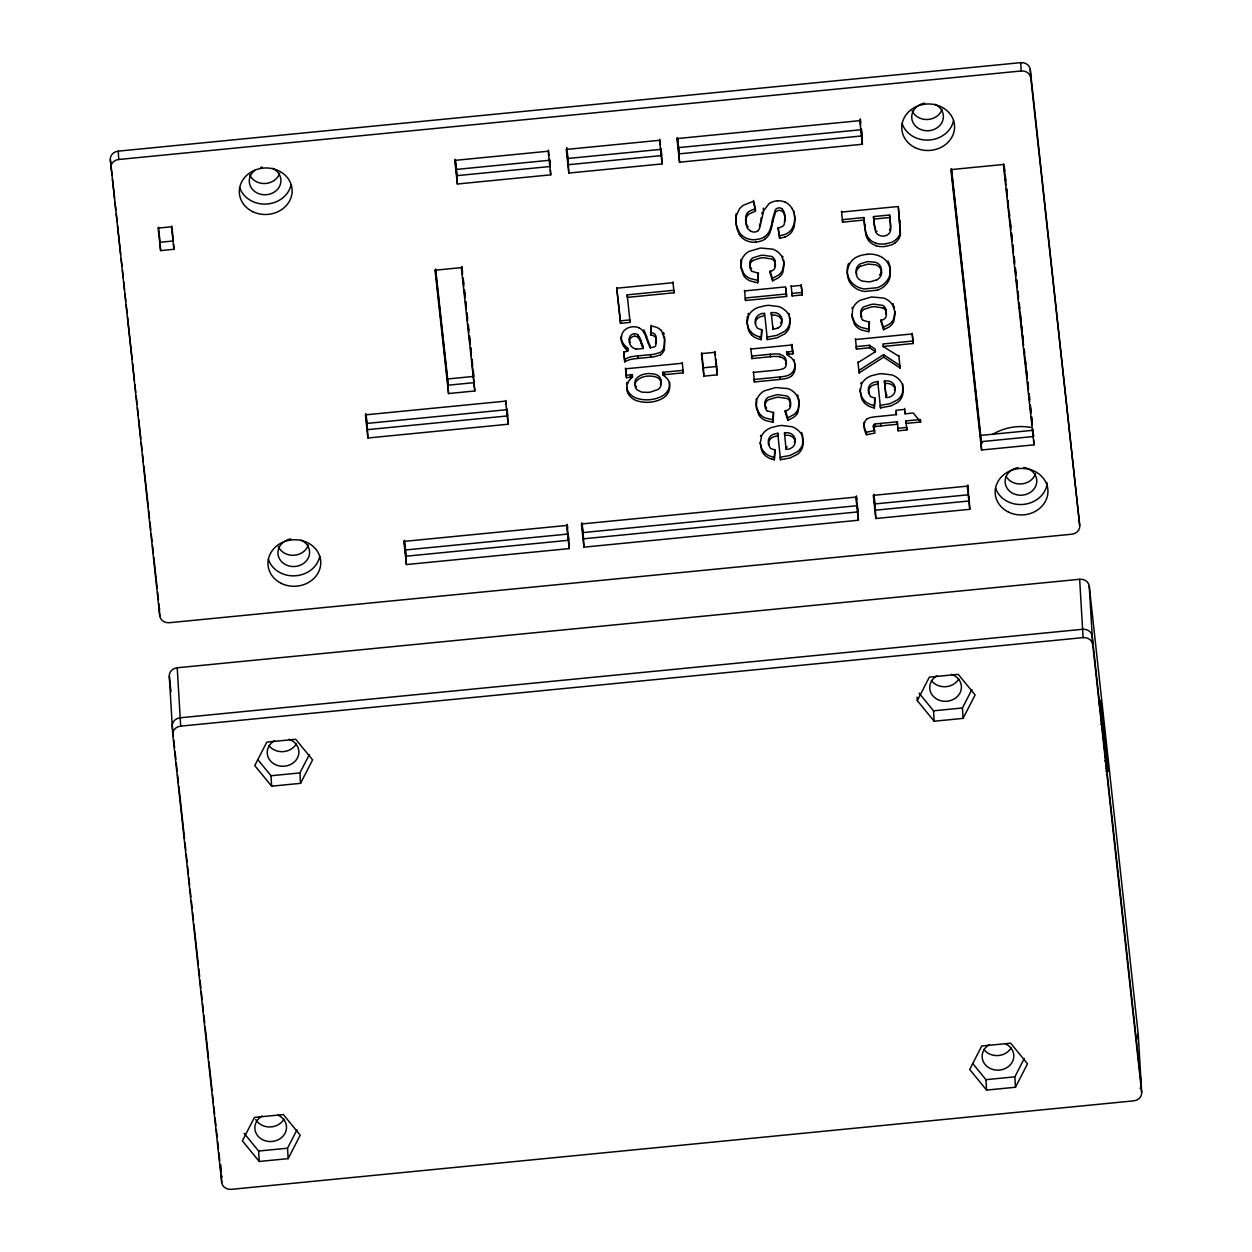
<?xml version="1.0" encoding="UTF-8"?>
<svg xmlns="http://www.w3.org/2000/svg" width="1252" height="1252" viewBox="0 0 1252 1252"><rect width="100%" height="100%" fill="white"/><g stroke="black" fill="none" stroke-linecap="round" stroke-linejoin="round"><path stroke-width="1.5" d="M749.823 266.175L749.823 265.753A8.091 7.121 -3.4 0 1 751.904 261.261M749.666 263.671L749.713 262.826M764.925 403.175L764.972 402.33A8.013 7.058 -3.4 0 1 767.006 398.261A7.121 6.26 -3.4 0 1 768.118 397.369L775.692 395.006A39 34.336 -3.4 0 1 778.259 394.724L787.038 395.992A8.122 7.152 -3.4 0 1 790.262 400.155M860.828 315.113L860.844 314.675A8.091 7.121 -3.4 0 1 862.91 310.183A7.121 6.26 -3.4 0 1 864.021 309.307L871.595 306.928A39 34.336 -3.4 0 1 874.162 306.646L882.942 307.914M655.532 343.377L656.314 338.103M751.857 335.207A17.403 15.321 -3.4 0 0 758.962 339.073L761.169 339.668L761.639 329.401M761.169 339.668L761.936 329.949L757.397 328.243L755.394 324.44A8.686 7.637 -3.4 0 1 757.397 318.618A9.218 8.107 -3.4 0 1 760.527 316.662C765.708 316.584 765.395 311.341 760.371 314.158A9.218 8.107 -3.4 0 0 757.303 316.146A8.686 7.637 -3.4 0 0 755.269 322.218L755.707 323.736M772.077 459.234L774.299 459.797L774.769 449.531M774.299 459.797L775.082 450.078L770.528 448.388L768.525 444.57M869.483 393.159L868.418 390.546A8.686 7.637 -3.4 0 1 870.39 384.442A9.218 8.107 -3.4 0 1 873.505 382.502L877.73 381.437L880.5 407.902L891.267 405.82L897.825 402.268A18.013 15.853 -3.4 0 0 899.844 400.264A16.871 14.867 -3.4 0 0 902.504 395.663L903.349 390.264L902.191 384.098A17.105 15.055 -3.4 0 0 898.31 378.636L896.135 376.993A18.123 15.947 -3.4 0 0 891.815 374.911L882.128 373.691A36.558 32.176 -3.4 0 0 878.575 373.972L871.063 375.835A20.142 17.731 -3.4 0 0 865.868 378.808L864.365 380.185A15.963 14.054 -3.4 0 0 861.611 384.192L860.249 391.172L861.517 398.23A16.839 14.836 -3.4 0 0 865.007 403.535A17.403 15.321 -3.4 0 0 872.096 407.401L874.303 407.995L874.772 397.729M874.303 407.995L875.07 398.277L870.531 396.587L868.528 392.768A8.686 7.637 -3.4 0 1 870.531 386.946A9.218 8.107 -3.4 0 1 873.646 384.99L877.887 383.941L877.73 381.437M783.642 259.962L783.893 262.576A31.629 27.857 -3.4 0 1 784.049 265.064L782.75 272.607A14.085 12.41 -3.4 0 1 781.811 274.266A15.227 13.412 -3.4 0 1 778.118 278.007L772.609 280.839L772.453 278.335L778.541 275.096A14.993 13.193 -3.4 0 0 781.671 271.762A14.335 12.63 -3.4 0 0 782.86 269.509L783.893 262.576L781.702 256.363A17.45 15.368 -3.4 0 0 776.835 251.214A17.606 15.509 -3.4 0 0 772.594 249.117L760.496 248.037L748.978 251.402A17.888 15.76 -3.4 0 0 745.253 254.281L744.643 254.954A17.418 15.337 -3.4 0 0 741.591 260.228L741.074 268.351L743.641 275.581A15.775 13.897 -3.4 0 0 750.245 280.98L757.648 282.795L758.133 272.623M757.648 282.795L758.43 273.218L752.092 271.355M797.086 413.77A15.227 13.412 -3.4 0 1 793.361 417.511L787.852 420.343L787.711 417.839L793.784 414.6A14.993 13.193 -3.4 0 0 796.929 411.266A14.335 12.63 -3.4 0 0 798.103 409.013L799.152 402.064L796.961 395.867A17.45 15.368 -3.4 0 0 792.093 390.718A17.606 15.509 -3.4 0 0 787.837 388.605L775.739 387.541L764.221 390.906A17.888 15.76 -3.4 0 0 760.512 393.77L759.886 394.443A17.418 15.337 -3.4 0 0 756.85 399.732L756.318 407.855L758.884 415.085A15.775 13.897 -3.4 0 0 765.488 420.484L772.891 422.284L773.376 412.127M772.891 422.284L773.689 412.722L767.351 410.859M886.119 312.53A8.075 7.121 -3.4 0 1 885.383 317.945A8.138 7.168 -3.4 0 1 880.625 320.434L883.615 329.761L889.139 326.944A15.227 13.412 -3.4 0 0 892.848 323.188A14.085 12.41 -3.4 0 0 893.756 321.529L895.055 314.002A31.629 27.857 -3.4 0 0 894.804 311.388L892.723 305.285A17.45 15.368 -3.4 0 0 887.84 300.136A17.606 15.509 -3.4 0 0 883.599 298.039L871.502 296.959L859.983 300.339A17.888 15.76 -3.4 0 0 856.274 303.203L855.648 303.876A17.418 15.337 -3.4 0 0 852.612 309.15L852.08 317.288L854.647 324.518A15.775 13.897 -3.4 0 0 861.251 329.918L868.653 331.717L869.138 321.561M868.653 331.717L869.451 322.14L863.097 320.293M656.361 340.607A8.216 7.23 -3.4 0 0 654.984 336.663A8.467 7.449 -3.4 0 0 650.617 334.926L651.15 325.223M650.633 334.816L651.463 325.958L656.267 327.195A13.506 11.894 -3.4 0 1 660.853 330.121M736.098 213.826L735.847 220.195A43.977 38.718 -3.4 0 0 736.912 226.612L739.196 232.027A16.745 14.742 -3.4 0 0 745.691 237.927A17.121 15.071 -3.4 0 0 755.676 239.664M764.487 236.769A15.9 14.007 -3.4 0 0 769.62 230.65L771.404 225.266A92.304 81.27 -3.4 0 0 772.531 219.397L775.317 209.757A4.492 3.944 -3.4 0 1 782.422 209.084M764.643 239.257A15.9 14.007 -3.4 0 0 769.761 233.154L771.561 227.77A92.304 81.27 -3.4 0 0 772.672 221.886L775.473 212.261A4.492 3.944 -3.4 0 1 782.563 211.588A9.265 8.154 -3.4 0 1 783.721 213.31L785.098 217.285A22.755 20.032 -3.4 0 1 785.333 219.397L784.002 224.906A6.839 6.025 -3.4 0 1 782.703 226.236L778.04 228.318L779.652 238.35L784.988 237.004M900.298 232.246L898.466 207.597M741.012 259.414L740.73 264.015A30.658 26.996 -3.4 0 0 741.059 266.692L743.485 273.077M756.255 398.918L755.973 403.52A30.658 26.996 -3.4 0 0 756.302 406.196L758.743 412.581M761.232 217.551L760.559 221.322M747.397 316.146L746.975 320.34A30.361 26.73 -3.4 0 0 747.209 323.36L748.226 327.398A16.839 14.836 -3.4 0 0 751.278 332.25M761.873 213.998L762.296 212.136M852.017 308.352L852.221 307.491M760.105 223.466L759.901 224.311A12.364 10.892 -3.4 0 1 759.369 225.845M760.527 436.275L760.778 435.32M664.186 347.242L664.609 337.101M664.327 349.746L664.749 339.605L661.619 331.013A11.612 10.235 -3.4 0 0 660.837 330.137M860.781 383.519L861.094 382.58M763.016 209.632L763.563 208.129M747.96 314.252L748.336 313.36M784.425 221.479L785.176 216.893A22.755 20.032 -3.4 0 0 784.957 214.796L783.564 210.821A9.265 8.154 -3.4 0 0 782.297 209.178M300.543 783.345L312.593 759.886L295.722 739.275L266.817 742.107L254.766 765.567L271.621 786.178L300.543 783.345L299.917 772.922L309.385 754.502M288.163 1158.632L300.214 1135.173L283.343 1114.562L254.438 1117.394L242.387 1140.854L259.242 1161.465L288.163 1158.632L287.537 1148.209L297.006 1129.789M917.293 700.604L929.328 677.16L958.249 674.327L975.105 694.938L963.07 718.382L934.148 721.23L917.293 700.604L917.074 697.129M963.07 718.382L962.444 707.975L971.912 689.539M1015.466 1087.237L1027.516 1063.793L1010.661 1043.182L981.74 1046.015L969.69 1069.458L986.56 1090.085L1015.466 1087.237L1014.856 1076.83L1024.324 1058.394M874.616 430.234A17.778 15.65 -3.4 0 1 873.27 427.167A3.443 3.02 -3.4 0 1 873.599 425.101A2.582 2.285 -3.4 0 1 874.882 424.131L875.351 424.037A31.269 27.544 -3.4 0 1 877.167 423.786L897.308 421.767L897.465 424.272L877.308 426.275A40.487 35.651 -3.4 0 0 875.977 426.447L875.038 426.635A2.582 2.285 -3.4 0 0 873.786 427.621L874.882 433.051L866.541 434.694L866.384 432.19A22.035 19.406 -3.4 0 1 864.005 424.788M858.856 267.552L858.168 268.272A9.312 8.201 -3.4 0 0 856.243 273.703A10.72 9.437 -3.4 0 0 856.446 275.08A9.202 8.107 -3.4 0 0 859.388 279.556L860.234 280.104A9.703 8.545 -3.4 0 0 862.174 281.043L868.45 281.841A24.711 21.753 -3.4 0 0 870.703 281.653L876.807 279.838M757.976 230.665L758.743 229.789A12.364 10.892 -3.4 0 0 760.011 226.8L763.72 210.633L768.869 203.857A14.335 12.63 -3.4 0 1 774.487 201.275L775.285 201.102A16.464 14.492 -3.4 0 1 777.461 200.821M883.568 354.645L858.935 370.451L859.091 372.94L883.709 357.149L883.568 354.645L899.922 365.537L900.078 368.025L883.709 357.149M857.964 362.626L875.414 351.734L875.273 349.23L869.483 345.286L856.321 346.585L856.478 349.089L869.624 347.79L875.414 351.734M660.117 352.501L653.81 354.332L636.548 356.022A47.826 42.114 -3.4 0 0 630.21 356.976L629.897 357.102A24.664 21.707 -3.4 0 0 624.607 359.418L624.732 361.891A24.664 21.707 -3.4 0 1 630.022 359.574L630.366 359.527A47.826 42.114 -3.4 0 1 636.689 358.573L653.951 356.836L660.273 354.989M860.547 266.253L867.949 264.078L875.664 264.767A9.766 8.607 -3.4 0 1 877.589 265.706L878.419 266.285A9.312 8.201 -3.4 0 1 881.392 270.776M777.899 328.04L772.985 329.417L771.279 312.624L774.378 312.593A8.858 7.794 -3.4 0 1 778.556 313.923A7.762 6.839 -3.4 0 1 780.544 323.204M627.596 348.353L626.157 348.87M627.737 350.842L624.451 352.094A20.173 17.763 -3.4 0 0 623.699 352.422L624.732 361.891M883.615 329.761L883.458 327.273L889.546 324.033A14.993 13.193 -3.4 0 0 892.692 320.684A14.335 12.63 -3.4 0 0 893.865 318.431L894.914 311.498M877.48 290.198L864.443 291.466A20.533 18.076 -3.4 0 1 856.728 288.868A22.207 19.562 -3.4 0 1 854.208 287.178L853.426 286.551A19.656 17.309 -3.4 0 1 848.919 280.62L847.761 277.021M753.532 200.476L755.332 208.552L748.837 211.557A9.64 8.482 -3.4 0 0 747.475 212.934M755.332 208.552L755.472 211.056L748.993 214.061A9.64 8.482 -3.4 0 0 747.616 215.438A10.673 9.406 -3.4 0 0 745.91 219.303L745.738 222.449A23.444 20.642 -3.4 0 0 745.957 224.186L747.491 228.459L750.605 231.26M866.384 432.19L874.741 430.547M887.105 395.084C883.364 397.62 888.873 398.261 891.033 396.368A7.872 6.933 -3.4 0 0 895.055 389.685M787.117 446.886C783.376 449.421 788.87 450.063 791.029 448.169A7.872 6.933 -3.4 0 0 795.051 441.487M779.652 238.35L779.495 235.845L784.832 234.5A15.791 13.913 -3.4 0 0 790.356 230.853A17.168 15.118 -3.4 0 0 791.953 228.944L794.316 223.372L794.77 217.316A45.072 39.688 -3.4 0 0 794.582 215.031M885.633 243.843L891.518 242.356A14.758 13.005 -3.4 0 0 895.008 240.368A15.447 13.6 -3.4 0 0 900.407 232.262M772.093 459.202A17.403 15.321 -3.4 0 1 764.988 455.337A16.839 14.836 -3.4 0 1 761.529 450.031L760.246 442.973L761.623 435.993A15.963 14.054 -3.4 0 1 764.362 431.987L765.864 430.625A20.142 17.731 -3.4 0 1 771.075 427.652L778.587 425.774A36.558 32.176 -3.4 0 1 782.124 425.492L791.827 426.697A18.123 15.947 -3.4 0 1 796.131 428.779L798.307 430.438A17.105 15.055 -3.4 0 1 802.203 435.899L803.346 442.066L802.501 447.465A16.871 14.867 -3.4 0 1 799.84 452.066A18.013 15.853 -3.4 0 1 797.837 454.069L790.122 457.997L780.512 459.703L777.742 433.239L773.501 434.287A9.218 8.107 -3.4 0 0 770.434 436.275A8.686 7.637 -3.4 0 0 768.399 442.347L769.338 444.757M118.251 151.148L1020.677 62.647A8.811 7.747 -3.4 0 1 1030.271 69.486L1079.725 525.637A8.811 7.747 -3.4 0 1 1071.806 534.213L169.38 622.713A8.811 7.747 -3.4 0 1 159.771 615.859L110.332 159.724A8.811 7.747 -3.4 0 1 118.251 151.148L118.737 159.489A8.811 7.747 -3.4 0 0 110.818 168.05M118.737 159.489L1021.162 70.973A8.811 7.747 -3.4 0 1 1030.772 77.827L1079.725 525.637M550.442 169.834L550.739 174.826L457.356 183.997L456.479 169.411L549.878 160.24L550.254 166.5L456.855 175.656L455.071 159.317M568.831 173.058L567.954 158.472L661.228 149.332L662.089 163.918L568.831 173.058L566.248 149.442L659.507 140.302L662.089 163.918M679.523 162.197L678.662 147.611L861.533 129.676L862.393 144.262L679.523 162.197L676.941 138.596L859.811 120.646L862.393 144.262M173.621 244.296L173.918 249.289L160.6 250.603L160.099 242.262L173.418 240.963L171.774 225.955M841.5 212.073L898.216 206.502L900.438 234.734A15.447 13.6 -3.4 0 1 895.117 242.841M863.849 217.551L842.455 219.648L842.596 222.136L863.99 220.039L863.849 217.551L864.663 224.953A85.762 75.511 -3.4 0 0 865.774 231.964L866.525 234.484A16.886 14.867 -3.4 0 0 869.498 239.116M889.577 215.015L890.595 225.97A49.814 43.851 -3.4 0 1 890.72 228.537L890.688 229.163A11.237 9.891 -3.4 0 1 890.626 229.992A8.107 7.136 -3.4 0 1 888.372 234.218A7.747 6.823 -3.4 0 1 879.186 235.251A7.59 6.683 -3.4 0 1 876.009 232.481A6.636 5.837 -3.4 0 1 875.727 231.949L874.491 226.706A85.527 75.308 -3.4 0 1 874.225 224.609L873.473 216.596L889.577 215.015L890.438 223.466A49.814 43.851 -3.4 0 1 890.563 226.033L890.548 226.659A11.237 9.891 -3.4 0 1 890.469 227.488A8.107 7.136 -3.4 0 1 889.593 230.024M873.63 219.1L889.718 217.519M672.934 282.702L616.688 288.226L620.522 323.345L630.085 322.406L629.928 319.917L620.382 320.856L620.522 323.345M627.189 294.862L673.889 290.276L674.045 292.78L627.346 297.366L627.189 294.862L630.085 322.406M744.455 290.933L785.552 286.896L786.585 296.458L745.503 300.496L744.517 290.339M791.123 286.348L801.17 285.362L802.219 294.94L792.156 295.926L791.17 285.769M785.818 288.226L786.444 293.97L745.363 297.992L745.503 300.496M801.233 284.783L802.078 292.436L792.015 293.422L792.156 295.926M637.644 334.722L639.6 337.445A44.556 39.235 -3.4 0 1 640.758 340.325L642.182 344.018A37.059 32.63 -3.4 0 0 643.058 345.975L643.215 348.479L641.055 348.698A32.286 28.42 -3.4 0 1 636.329 348.948L635.891 348.87M644.138 332.766A46.199 40.674 -3.4 0 1 646.564 338.76L647.394 341.076A79.705 70.175 -3.4 0 0 649.052 345.364L650.289 347.79L654.53 346.835A3.787 3.333 -3.4 0 0 655.688 345.881L656.471 340.607M750.809 349.011L791.89 344.973L792.86 353.862L786.835 354.457L786.679 351.953L792.719 351.358L791.937 344.253M471.785 359.512L474.805 390.968L448.529 393.551L447.668 378.965L473.945 376.382L473.319 370.608M855.429 339.511L912.145 333.955L913.193 343.517L883.098 346.475L882.942 343.971L913.052 341.014L912.207 333.361M474.32 382.627L448.028 385.209L435.383 269.571M779.824 354.034L774.205 353.94A86.654 76.294 -3.4 0 0 770.309 354.253L751.701 356.069L751.857 358.573L770.465 356.742A86.654 76.294 -3.4 0 1 774.346 356.429L779.98 356.538M682.215 363.268L625.499 368.824L626.47 377.713L632.51 377.118L632.354 374.614L626.313 375.209L626.47 377.713M716.692 366.492L717.193 374.833L703.874 376.132L703.374 367.791L716.692 366.492L715.878 358.995M662.684 372.329L683.107 370.326L683.263 372.83L662.824 374.833L662.684 372.329L664.812 373.863M753.36 372.392L774.331 370.342A78.97 69.533 -3.4 0 0 779.245 369.747L782.86 368.886A6.166 5.431 -3.4 0 0 785.724 366.586A7.935 6.996 -3.4 0 0 779.886 356.961M779.793 376.946L754.267 379.45L754.408 381.954L779.949 379.45L779.793 376.946A37.983 33.444 -3.4 0 0 786.741 375.85L787.054 375.694A11.784 10.376 -3.4 0 0 791.42 373.378A11.143 9.813 -3.4 0 0 794.191 369.09A16.542 14.57 -3.4 0 0 794.973 363.581M367.931 437.997L367.071 423.411L507.248 409.654L508.109 424.24L367.931 437.997L365.396 414.866L505.589 401.125L508.109 424.24M904.601 409.42L895.931 410.28L896.416 414.662L874.725 416.838A52.052 45.839 -3.4 0 0 872.425 417.166L870.876 417.479A10.939 9.625 -3.4 0 0 866.713 419.17M904.617 408.387L905.086 413.817L913.24 413.019L920.643 421.987L906.135 423.411L905.978 420.922L920.486 419.498L920.643 421.987M898.185 430.798L906.839 429.952L906.698 427.448L898.028 428.309L898.185 430.798L897.308 421.767M1033.714 439.859L1034.011 444.851L981.568 450L980.692 435.414L1033.15 430.281L1033.51 436.525L981.067 441.674L951.254 169.02M568.408 535.574L569.19 548.595L406.399 564.558L405.523 549.972L568.314 534.009M857.62 507.216L858.402 520.237L583.964 547.155L583.103 532.569L857.526 505.651M969.001 496.293L969.784 509.314L875.837 518.516L874.976 503.93L968.907 494.728M177.221 667.785L1079.647 579.269A8.811 7.747 -3.4 0 1 1089.256 586.124L1138.209 1033.949L1141.668 1092.276A8.811 7.747 -3.4 0 1 1133.749 1100.852L231.323 1189.353A8.811 7.747 -3.4 0 1 221.729 1182.514L172.776 734.689L169.302 676.346A8.811 7.747 -3.4 0 1 177.221 667.785L180.695 726.129A8.811 7.747 -3.4 0 0 172.776 734.689M180.695 726.129L1083.105 637.612A8.811 7.747 -3.4 0 1 1092.714 644.467L1141.668 1092.276M257.755 759.557L271.011 775.755L299.917 772.922M919.078 693.138L933.538 710.807L962.444 707.975M1098.833 703.546L1101.024 703.327L1100.884 700.197L1101.416 704.109M1099.303 705.001L1101.494 704.782L1108.396 771.357L1101.024 703.327M1100.743 724.407L1102.934 724.188M1104.953 756.646L1107.144 756.443M1104.687 760.95L1106.878 760.746M1106.048 768.525L1108.223 768.305M1106.032 770.856L1108.208 770.637M244.171 1133.373L258.632 1151.042L287.537 1148.209M972.694 1063.464L985.934 1079.662L1014.856 1076.83M764.596 313.11L767.366 339.574L776.991 337.868L784.691 333.94A18.013 15.853 -3.4 0 0 786.71 331.936A16.871 14.867 -3.4 0 0 789.37 327.335L790.215 321.936L789.073 315.77A17.105 15.055 -3.4 0 0 785.176 310.308L783.001 308.649A18.123 15.947 -3.4 0 0 778.681 306.568L768.994 305.347A36.558 32.176 -3.4 0 0 765.442 305.644L757.945 307.507A20.142 17.731 -3.4 0 0 752.734 310.48L751.231 311.858A15.963 14.054 -3.4 0 0 748.493 315.848L747.115 322.844L748.383 329.902A16.839 14.836 -3.4 0 0 751.873 335.207M886.119 397.745L884.413 380.952L887.511 380.921A8.858 7.794 -3.4 0 1 891.69 382.251A7.762 6.839 -3.4 0 1 894.523 389.967M884.554 383.456L888.137 383.472A8.216 7.23 -3.4 0 1 895.133 389.669M795.13 441.471A8.216 7.23 -3.4 0 0 788.15 435.242C784.143 436.541 783.063 431.549 787.508 432.722A8.858 7.794 -3.4 0 1 791.687 434.053A7.762 6.839 -3.4 0 1 794.394 442.081M757.491 280.291L750.089 278.492A15.775 13.897 -3.4 0 1 743.453 273.092M868.512 329.213L861.11 327.414A15.775 13.897 -3.4 0 1 854.474 322.03L852.064 315.614A30.658 26.996 -3.4 0 1 851.923 314.784M772.75 419.796L765.348 417.996A15.775 13.897 -3.4 0 1 758.712 412.597M761.013 337.164L759.51 336.804M874.146 405.492L872.644 405.147A17.7 15.587 -3.4 0 1 864.349 400.609M774.143 457.293L772.656 456.949A17.7 15.587 -3.4 0 1 764.362 452.41M786.679 351.953L789.245 353.58M786.835 354.457L791.499 357.931A15.666 13.803 -3.4 0 1 794.566 363.096L794.973 364.801A16.542 14.57 -3.4 0 1 794.457 371.609M883.098 346.475L898.795 356.257M662.824 374.833L666.706 378.041A14.633 12.88 -3.4 0 1 669.46 383.284L669.71 387.948A15.681 13.803 -3.4 0 1 667.113 394.349L666.596 394.975A18.42 16.229 -3.4 0 1 665.438 396.227A16.073 14.148 -3.4 0 1 663.403 397.901C655.391 402.768 644.89 403.613 636.094 400.515A17.012 14.993 -3.4 0 1 634.42 399.701A20.016 17.622 -3.4 0 1 632.182 398.246L630.304 396.602A15.087 13.287 -3.4 0 1 627.221 391.391L627.033 390.64A16.808 14.805 -3.4 0 1 626.783 389.106A15.572 13.709 -3.4 0 1 627.878 382.815M642.339 346.522L640.914 342.813A44.556 39.235 -3.4 0 0 639.756 339.949L637.784 337.226A4.492 3.959 -3.4 0 0 634.701 336.256M748.148 227.019L747.35 225.955M649.96 344.957L650.289 347.79M739.353 234.515L737.084 229.1A43.977 38.718 -3.4 0 1 736.019 222.7L736.426 215.375L739.478 208.849A18.217 16.041 -3.4 0 1 743.5 205.187L753.313 201.353L755.472 211.056M643.731 329.902L643.951 330.278A46.199 40.674 -3.4 0 1 646.408 336.256M644.091 332.782L643.653 332.046A16.965 14.93 -3.4 0 0 643.215 331.373A10.971 9.656 -3.4 0 0 638.614 327.68M892.989 303.563L893.365 304.377M746.896 225.157L745.816 221.698A23.444 20.642 -3.4 0 1 745.597 219.945L745.848 216.33A10.47 9.218 -3.4 0 1 747.46 212.934M649.131 343.345L648.912 342.86A79.705 70.175 -3.4 0 1 647.268 338.572M875.571 229.445L874.35 224.202A85.527 75.308 -3.4 0 1 874.084 222.12L873.473 216.596M797.618 394.959L798.244 396.665M788.917 313.266L789.464 314.878M782.703 256.3L783.001 257.161M646.721 337.054L646.455 336.256L646.611 338.744M875.993 245.611A15.916 14.022 -3.4 0 1 869.577 241.667A16.886 14.867 -3.4 0 1 866.619 237.004L865.961 234.453M881.095 319.87L883.458 327.273M770.09 270.948L772.453 278.335M772.609 280.839L769.636 271.606A8.138 7.168 -3.4 0 0 774.346 269.024A8.075 7.121 -3.4 0 0 775.113 263.593M785.333 410.453L787.711 417.839M787.852 420.343L784.894 411.11A8.138 7.168 -3.4 0 0 789.589 408.528A8.075 7.121 -3.4 0 0 790.372 403.097M663.56 332.516L664.17 334.675M894.006 306.098L894.476 307.929M627.08 388.887L626.626 386.602M802.595 435.007L802.626 444.116A16.98 14.946 -3.4 0 1 799.699 449.562A18.013 15.853 -3.4 0 1 797.68 451.565L789.965 455.493L780.356 457.199L780.512 459.703M886.259 312.499L886.04 311.685A8.044 7.089 -3.4 0 0 882.957 307.914M775.098 261.058L775.004 260.651A8.122 7.152 -3.4 0 0 771.811 256.472L763 255.22A39 34.336 -3.4 0 0 760.433 255.502L752.859 257.865A7.121 6.26 -3.4 0 0 751.763 258.773A8.013 7.058 -3.4 0 0 749.698 262.826M775.254 263.562L775.019 262.748A8.044 7.089 -3.4 0 0 771.952 258.976L763.157 257.724A39 34.336 -3.4 0 0 760.59 258.006L753.015 260.369A7.121 6.26 -3.4 0 0 751.92 261.261M790.497 403.066L790.278 402.252A8.044 7.089 -3.4 0 0 787.195 398.48L778.4 397.228A39 34.336 -3.4 0 0 775.833 397.51L768.258 399.873A7.121 6.26 -3.4 0 0 767.163 400.765A8.091 7.121 -3.4 0 0 765.066 405.241L765.066 405.679A8.044 7.089 -3.4 0 0 767.241 410.953M902.802 384.051L902.614 392.314A16.98 14.946 -3.4 0 1 899.687 397.76A18.013 15.853 -3.4 0 1 897.684 399.764L889.969 403.692L880.359 405.398L880.5 407.902M798.713 398.496L799.152 402.064A31.629 27.857 -3.4 0 1 799.292 404.568L798.009 412.096A14.085 12.41 -3.4 0 1 797.07 413.755M778.165 227.488L779.495 235.845M863.99 220.039L864.803 227.457A85.762 75.511 -3.4 0 0 865.93 234.468M1004.182 165.358L1004.824 171.164M1005.246 175.03L1005.872 180.836M1006.718 188.567L1007.14 192.432M1007.985 200.163L1008.408 204.029M1009.253 211.776L1009.675 215.641M1010.317 221.432L1010.943 227.238M1011.585 233.044L1012.211 238.835M1012.852 244.641L1013.494 250.447M1014.12 256.237L1014.762 262.044M1015.388 267.85L1016.029 273.64M1016.655 279.446L1017.297 285.253M1017.923 291.043L1018.565 296.849M1019.191 302.655L1019.832 308.446M1020.458 314.252L1021.1 320.058M1021.726 325.849L1022.148 329.73M1022.79 335.52L1023.416 341.326M1024.261 349.058L1024.684 352.923M1025.529 360.654L1025.951 364.535M1026.593 370.326L1027.235 376.132M1027.861 381.938L1028.502 387.729M1029.128 393.535L1029.77 399.341M1030.396 405.132L1031.038 410.938M1031.664 416.744L1032.305 422.534M1003.713 163.871L1006.029 185.139M1006.452 189.021L1007.312 196.752M1007.735 200.617L1010.896 229.617M1011.319 233.482L1012.164 241.229M1012.586 245.095L1013.431 252.826M1013.854 256.691L1014.699 264.422M1015.122 268.288L1015.967 276.035M1016.389 279.9L1017.234 287.631M1017.657 291.497L1018.502 299.228M1018.925 303.094L1023.588 345.646M1024.011 349.511L1027.172 378.511M1027.595 382.376L1028.44 390.123M1028.862 393.989L1029.707 401.72M1030.13 405.585L1030.975 413.317M1031.398 417.182L1032.243 424.929M1032.665 428.794L1033.51 436.525M1034.011 444.851L1003.368 164.481L950.91 169.615L981.568 450M951.52 168.566L980.692 435.414M967.859 485.072L968.485 490.862M967.593 485.541L968.438 493.257M968.86 497.122L969.283 500.972L875.336 510.19L873.661 494.759M969.784 509.314L967.248 486.152L873.301 495.369L875.837 518.516M898.826 355.427L900.078 368.025M905.978 420.922L906.839 429.952M860.343 118.784L860.734 122.414M860.108 119.582L860.703 125.028M861.11 128.659L861.908 135.936L679.038 153.871L677.238 137.517M884.413 380.952L885.978 395.256M873.912 494.29L874.976 503.93M841.532 211.244L842.596 222.136M855.492 338.932L856.478 349.089M857.996 361.844L859.091 372.94M856.478 495.995L856.9 499.861M856.212 496.465L857.902 511.896L583.463 538.814L581.789 523.383M858.402 520.237L855.867 497.091L581.429 523.993L583.964 547.155M784.409 432.754L786.115 449.546M750.871 348.416L751.857 358.573M753.422 371.797L754.408 381.954M715.048 351.483L715.455 355.239M717.193 374.833L714.736 352.328L701.417 353.627L703.874 376.132M701.73 352.798L703.374 367.791M677.676 138.534L678.662 147.611M659.804 139.222L660.399 144.684M660.806 148.315L661.588 155.577L568.33 164.716L566.546 148.378M682.277 362.673L683.263 372.83M672.966 281.888L674.045 292.78M616.735 287.569L620.382 320.856M623.762 351.812L624.591 359.387M625.546 368.104L626.313 375.209M566.765 147.579L567.954 158.472M548.47 150.146L549.065 155.592M549.456 159.239L550.254 166.5M550.739 174.826L548.157 151.226L454.773 160.381L457.356 183.997M582.039 522.913L583.103 532.569M567.266 524.369L567.688 528.219M567 524.838L568.69 540.269L405.898 556.232L404.208 540.801M569.19 548.595L566.655 525.449L403.864 541.412L406.399 564.558M505.933 400.499L506.356 404.349M506.778 408.199L507.623 415.914L367.431 429.655L365.756 414.24M455.493 160.319L456.479 169.411M461.941 266.535L462.567 272.31M463.193 278.1L463.835 283.875M464.461 289.65L465.102 295.441M465.728 301.216L466.354 307.006M466.996 312.781L467.622 318.571M468.264 324.346L468.89 330.137M469.516 335.912L470.157 341.686M470.783 347.477L471.409 353.252M472.051 359.042L472.677 364.817M461.675 267.005L462.52 274.704M462.943 278.554L463.788 286.27M464.21 290.12L465.04 297.835M465.462 301.685L466.307 309.4M466.73 313.25L467.575 320.966M467.998 324.816L468.843 332.531M469.265 336.381L470.095 344.097M470.517 347.946L471.362 355.646M474.805 390.968L461.331 267.631L435.039 270.197L448.529 393.551M435.649 269.102L447.668 378.965M404.474 540.332L405.523 549.972M366.007 413.77L367.071 423.411M173.918 249.289L171.461 226.784L158.143 228.099L160.6 250.603M158.456 227.269L160.099 242.262M169.302 676.346L170.992 691.855M110.332 159.724L112.023 175.233M112.445 179.099L114.574 198.489M114.996 202.37L115.841 210.117M116.264 213.998L117.109 221.76M117.531 225.626L120.708 254.704M121.131 258.585L121.992 266.347M122.414 270.213L123.259 277.975M123.682 281.841L124.527 289.603M124.95 293.484L125.795 301.231M126.217 305.112L127.078 312.859M127.501 316.74L132.164 359.387M132.587 363.268L134.48 380.718M134.919 384.599L135.764 392.345M136.186 396.227L137.031 403.973M137.454 407.855L138.299 415.617M138.722 419.483L140.85 438.873M141.273 442.754L142.118 450.501M142.54 454.382L143.385 462.129M143.808 466.01L148.268 506.716M148.691 510.597L149.536 518.359M149.958 522.225L150.803 529.987M151.226 533.868L152.071 541.615M152.509 545.496L153.354 553.243M153.777 557.124L157.157 588.143M157.595 592.024L158.441 599.771M158.863 603.652L159.771 615.859M173.339 736.051L172.275 726.363A8.811 7.747 -3.4 0 1 180.194 717.787L1082.62 629.287A8.811 7.747 -3.4 0 1 1092.213 636.126L1141.182 1083.95A8.811 7.747 -3.4 0 1 1140.134 1088.442M173.762 739.932L174.607 747.679M175.03 751.56L175.875 759.307M176.297 763.188L177.142 770.95M177.565 774.816L178.426 782.578M178.848 786.459L184.56 838.793M184.983 842.674L185.844 850.421M186.266 854.302L187.111 862.065M187.534 865.93L188.379 873.693M188.802 877.574L189.647 885.321M190.069 889.202L190.93 896.948M191.353 900.83L192.198 908.592M192.62 912.458L193.465 920.22M193.888 924.101L198.348 964.807M198.771 968.688L199.616 976.435M200.038 980.316L200.883 988.063M201.306 991.944L202.151 999.706M202.574 1003.572L203.434 1011.334M203.857 1015.216L204.702 1022.962M205.125 1026.843L208.521 1057.862M208.943 1061.727L212.12 1090.821M212.543 1094.686L213.388 1102.449M213.81 1106.33L214.655 1114.077M215.078 1117.958L215.939 1125.704M216.361 1129.586L217.206 1137.332M217.629 1141.214L218.474 1148.976M218.897 1152.842L219.742 1160.604M220.164 1164.485L221.025 1172.232M789.949 317.46L789.496 323.986A16.98 14.946 -3.4 0 1 786.569 329.433A18.013 15.853 -3.4 0 1 784.55 331.436L776.835 335.364L767.226 337.07L767.366 339.574M669.554 382.251L669.554 385.444A15.681 13.803 -3.4 0 1 666.972 391.845L666.455 392.486A18.42 16.229 -3.4 0 1 664.655 394.317A16.073 14.148 -3.4 0 1 663.263 395.413C655.25 400.264 644.749 401.125 635.953 398.011A17.012 14.993 -3.4 0 1 633.481 396.743A20.016 17.622 -3.4 0 1 632.025 395.742L630.163 394.098A15.087 13.287 -3.4 0 1 627.064 388.887M1089.256 586.124L1092.714 644.467M1079.647 579.269L1083.105 637.612M1030.271 69.486L1030.772 77.827M1020.677 62.647L1021.162 70.973M985.934 1079.662L986.56 1090.085M913.052 341.014L913.193 343.517M933.538 710.807L934.148 721.23M899.828 220.18L899.985 222.668M904.93 411.313L905.086 413.817M890.109 219.882L890.25 222.386M896.26 412.174L896.416 414.662M874.084 222.12L874.225 224.609M880.751 423.395L880.907 425.883M866.525 234.484L866.666 236.988M864.569 224.108L864.709 226.612M874.898 424.131L875.038 426.635M869.483 345.286L869.624 347.79M873.63 425.117L873.786 427.621M802.078 292.436L802.219 294.94M792.719 351.358L792.86 353.862M786.444 293.97L786.585 296.458M772.547 219.397L772.687 221.886M772.844 326.913L772.985 329.417M771.279 312.624L771.42 315.128L775.004 315.144A8.216 7.23 -3.4 0 1 781.999 321.341A7.872 6.933 -3.4 0 1 777.93 328.024M777.742 433.239L777.883 435.743L773.658 436.792A9.218 8.107 -3.4 0 0 770.59 438.779A8.686 7.637 -3.4 0 0 768.509 444.57M770.309 354.238L770.465 356.742M650.555 354.739L650.696 357.243M640.774 340.325L640.914 342.813M638.301 335.301L638.442 337.79M637.847 355.881L638.004 358.385M628.05 350.716L627.909 348.228A18.545 16.339 -3.4 0 1 621.055 337.586M626.657 348.682L626.814 351.186M271.011 775.755L271.621 786.178M258.632 1151.042L259.242 1161.465M220.665 1164.563L220.994 1170.323M221.228 1174.173L221.729 1182.514M627.8 382.783A17.168 15.118 -3.4 0 1 632.526 377.149M630.194 376.602A17.168 15.118 -3.4 0 1 632.385 374.645M980.645 444.695A49.329 43.429 -3.4 0 1 982.46 442.629M992.57 434.444A49.329 43.429 -3.4 0 1 1030.662 427.401M934.915 104.354A15.853 13.96 -3.4 0 1 938.765 126.53A15.853 13.96 -3.4 0 1 913.553 123.525A15.853 13.96 -3.4 0 1 924.618 103.134M942.099 109.237A15.853 13.96 -3.4 0 1 927.622 119.503A15.853 13.96 -3.4 0 1 912.145 110.88M279.665 173.245A15.853 13.96 -3.4 0 1 265.189 183.512A15.853 13.96 -3.4 0 1 249.696 174.873M272.466 168.363A15.853 13.96 -3.4 0 1 278.007 188.77A15.853 13.96 -3.4 0 1 254.219 191.102A15.853 13.96 -3.4 0 1 255.22 170.053M260.745 167.455A15.853 13.96 -3.4 0 1 262.184 167.142M1035.498 473.679A15.853 13.96 -3.4 0 1 1021.788 483.898A15.853 13.96 -3.4 0 1 1006.17 476.558M1023.823 467.497A15.853 13.96 -3.4 0 1 1034.168 488.781A15.853 13.96 -3.4 0 1 1007.75 489.172A15.853 13.96 -3.4 0 1 1018.017 467.591M308.305 545.011A15.853 13.96 -3.4 0 1 293.829 555.278A15.853 13.96 -3.4 0 1 278.351 546.639M301.122 540.128A15.853 13.96 -3.4 0 1 304.987 562.289A15.853 13.96 -3.4 0 1 279.759 559.3A15.853 13.96 -3.4 0 1 290.824 538.908M1079.224 517.295A8.811 7.747 -3.4 0 1 1078.473 521.27M159.693 609.223A8.811 7.747 -3.4 0 1 159.286 607.533M895.149 242.872A14.758 13.005 -3.4 0 1 891.659 244.86L885.774 246.347A19.735 17.371 -3.4 0 1 875.931 245.783M885.602 243.717A19.735 17.371 -3.4 0 1 875.774 243.279M875.852 243.107A15.916 14.022 -3.4 0 1 869.42 239.179M876.979 231.479A7.59 6.683 -3.4 0 1 876.619 231.104M867.464 254.344A25.901 22.802 -3.4 0 0 855.586 257.599A17.982 15.838 -3.4 0 0 848.95 265.314A24.539 21.613 -3.4 0 0 847.745 277.021M867.448 254.172A22.614 19.922 -3.4 0 1 878.184 255.549A18.764 16.526 -3.4 0 1 886.698 261.386A22.99 20.251 -3.4 0 1 890.344 270.792L890.156 276.598A19.609 17.262 -3.4 0 1 887.058 283.328L885.086 285.534A20.11 17.7 -3.4 0 1 877.48 290.198M887.965 261.011A23.506 20.689 -3.4 0 1 890.266 270.291L890.016 274.11A19.609 17.262 -3.4 0 1 886.917 280.839L884.929 283.03A20.11 17.7 -3.4 0 1 877.323 287.71L864.287 288.962A20.423 17.982 -3.4 0 1 856.587 286.364A22.207 19.562 -3.4 0 1 854.052 284.673L853.285 284.048A19.656 17.309 -3.4 0 1 848.762 278.116L847.604 274.517A25.932 22.833 -3.4 0 1 847.244 271.95A24.351 21.44 -3.4 0 1 848.559 263.421M858.841 267.396A9.703 8.545 -3.4 0 1 860.515 266.113M876.807 279.838A10.016 8.811 -3.4 0 0 878.967 278.273L879.655 277.553A9.14 8.044 -3.4 0 0 881.596 272.607M881.377 270.776A10.72 9.437 -3.4 0 1 881.58 272.607M879.53 275.064A9.202 8.107 -3.4 0 0 881.455 270.103A10.72 9.437 -3.4 0 0 881.314 268.726A9.312 8.201 -3.4 0 0 878.294 263.781L877.433 263.202A9.766 8.607 -3.4 0 0 875.508 262.263L867.793 261.574L860.39 263.749A9.766 8.607 -3.4 0 0 858.716 265.048L858.027 265.784A9.312 8.201 -3.4 0 0 856.086 270.745A10.72 9.437 -3.4 0 0 856.305 272.576A9.14 8.044 -3.4 0 0 856.884 274.251M862.988 320.371A8.044 7.089 -3.4 0 1 860.938 315.113M885.978 310.026A8.075 7.121 -3.4 0 1 885.868 314.158M886.025 309.573A8.122 7.152 -3.4 0 0 882.817 305.394L874.006 304.158A39 34.336 -3.4 0 0 871.455 304.424L863.88 306.803A7.121 6.26 -3.4 0 0 862.769 307.695A8.013 7.058 -3.4 0 0 860.719 311.748L860.672 312.609A8.044 7.089 -3.4 0 0 862.049 316.959M864.396 400.577A16.839 14.836 -3.4 0 1 861.392 395.726L860.327 391.704A30.361 26.73 -3.4 0 1 860.108 388.668M894.773 386.805A9.218 8.122 -3.4 0 1 894.851 387.557M866.478 434.726A22.035 19.406 -3.4 0 1 864.146 427.292A14.116 12.426 -3.4 0 1 864.506 422.534M864.616 422.55A8.451 7.434 -3.4 0 1 866.697 419.17M863.974 424.788A14.116 12.426 -3.4 0 1 863.896 422.613M650.461 332.437A8.467 7.449 -3.4 0 1 654.827 334.127A8.216 7.23 -3.4 0 1 656.204 338.103M664.186 349.715A11.393 10.032 -3.4 0 1 660.383 355.114M664.045 347.227A11.393 10.032 -3.4 0 1 660.242 352.61M628.081 350.701A18.545 16.339 -3.4 0 1 621.211 340.075M621.415 340.059A21.534 18.968 -3.4 0 1 621.321 338.682L621.9 334.409A11.925 10.501 -3.4 0 1 623.887 330.888L624.294 330.465A11.44 10.079 -3.4 0 1 630.351 327.132L630.961 327.022A12.176 10.72 -3.4 0 1 638.63 327.633M621.258 337.555A21.534 18.968 -3.4 0 1 621.164 336.193M643.215 348.479A37.059 32.63 -3.4 0 1 642.339 346.522M635.891 348.901A7.058 6.213 -3.4 0 1 631.869 346.898A9.625 8.467 -3.4 0 1 629.287 341.874M629.443 341.859A5.869 5.164 -3.4 0 1 634.686 336.099M630.335 342.719A9.625 8.467 -3.4 0 1 629.13 339.386M629.287 339.37A5.869 5.164 -3.4 0 1 634.529 333.595M634.561 333.752A4.492 3.959 -3.4 0 1 637.644 334.722M626.61 384.27A15.572 13.709 -3.4 0 1 626.986 382.298M660.915 380.092A8.263 7.277 -3.4 0 0 658.067 375.6A10.204 8.983 -3.4 0 0 656.862 374.864C650.211 372.454 641.024 373.127 636.157 378.777A8.075 7.105 -3.4 0 0 634.952 381.954L634.92 382.439A9.327 8.216 -3.4 0 0 634.967 383.456A7.528 6.62 -3.4 0 0 636.532 386.931M660.899 380.092A9.64 8.482 -3.4 0 1 661.009 381.39A8.013 7.058 -3.4 0 1 660.367 384.161M758.07 230.759A5.806 5.118 -3.4 0 1 750.762 231.088M777.461 200.79A14.899 13.115 -3.4 0 1 785.239 202.229M785.286 202.151A15.947 14.038 -3.4 0 1 791.921 208.411M792.093 208.333A29.453 25.932 -3.4 0 1 794.613 217.535M794.738 217.535A45.072 39.688 -3.4 0 1 794.91 219.82L794.253 226.768L792.093 231.448A17.168 15.118 -3.4 0 1 790.497 233.357A15.791 13.913 -3.4 0 1 784.988 237.004M793.846 210.978A29.453 25.932 -3.4 0 1 794.331 213.623M764.706 239.351A17.262 15.196 -3.4 0 1 755.817 242.012M755.817 242.168A17.121 15.071 -3.4 0 1 745.879 240.384A16.745 14.742 -3.4 0 1 739.369 234.515M764.549 236.847A17.262 15.196 -3.4 0 1 755.66 239.523M751.982 271.449A8.044 7.089 -3.4 0 1 749.932 266.191M774.972 261.105A8.075 7.121 -3.4 0 1 774.518 266.019M751.623 268.726A8.044 7.089 -3.4 0 1 749.776 263.687M759.526 336.772A17.7 15.587 -3.4 0 1 751.231 332.281M781.639 318.477A9.218 8.122 -3.4 0 1 781.717 319.229M779.746 354.457A7.935 6.996 -3.4 0 1 785.646 363.878M794.331 371.578A11.143 9.813 -3.4 0 1 791.624 375.929M791.561 375.882A11.784 10.376 -3.4 0 1 787.195 378.182L786.882 378.292A37.983 33.444 -3.4 0 1 779.933 379.387M794.144 359.793A15.666 13.803 -3.4 0 1 794.425 360.592M790.215 400.593A8.075 7.121 -3.4 0 1 789.48 406.024M766.662 408.011A8.044 7.089 -3.4 0 1 765.035 403.191M764.409 452.379A16.839 14.836 -3.4 0 1 761.388 447.527L760.34 443.505A30.361 26.73 -3.4 0 1 760.246 442.77M801.718 432.644A17.105 15.055 -3.4 0 1 802.062 433.411M794.77 438.607A9.218 8.122 -3.4 0 1 794.863 439.358M953.523 120.708A26.417 23.256 -3.4 0 1 928.812 140.036A26.417 23.256 -3.4 0 1 902.16 123.557M291.074 184.701A26.417 23.256 -3.4 0 1 266.379 204.045A26.417 23.256 -3.4 0 1 239.727 187.565M1047.251 482.943A26.417 23.256 -3.4 0 1 1023.463 504.399A26.417 23.256 -3.4 0 1 995.559 488.014M319.73 556.467A26.417 23.256 -3.4 0 1 295.034 575.81A26.417 23.256 -3.4 0 1 268.382 559.331M222.136 1176.927A8.811 7.747 -3.4 0 1 221.322 1174.752M1138.209 1033.949A8.811 7.747 -3.4 0 1 1136.816 1038.941M278.038 1115.141A15.853 13.96 -3.4 0 1 283.249 1135.924A15.853 13.96 -3.4 0 1 259.023 1137.207A15.853 13.96 -3.4 0 1 262.091 1115.986M283.844 1119.304A15.853 13.96 -3.4 0 1 269.728 1126.972A15.853 13.96 -3.4 0 1 255.705 1119.554M288.946 739.275A15.853 13.96 -3.4 0 1 296.255 759.87A15.853 13.96 -3.4 0 1 271.778 762.265A15.853 13.96 -3.4 0 1 274.47 740.699M296.223 744.017A15.853 13.96 -3.4 0 1 268.883 745.472M951.473 674.312A15.853 13.96 -3.4 0 1 958.766 694.907A15.853 13.96 -3.4 0 1 934.305 697.317A15.853 13.96 -3.4 0 1 936.997 675.736M958.75 679.069A15.853 13.96 -3.4 0 1 931.394 680.525M1005.356 1043.745A15.853 13.96 -3.4 0 1 1010.552 1064.544A15.853 13.96 -3.4 0 1 986.341 1065.828A15.853 13.96 -3.4 0 1 989.393 1044.591M1011.146 1047.924A15.853 13.96 -3.4 0 1 983.806 1049.379M635.093 384.442L635.061 384.943A9.327 8.216 -3.4 0 0 635.171 386.336A7.528 6.62 -3.4 0 0 637.284 389.998L641.728 392.126L647.894 392.392A35.259 31.05 -3.4 0 0 650.414 392.126L658.223 389.388A9.781 8.607 -3.4 0 0 659.272 388.433A8.091 7.121 -3.4 0 0 661.166 383.879A9.64 8.482 -3.4 0 0 660.962 382.189A8.263 7.277 -3.4 0 0 658.223 378.104A10.204 8.983 -3.4 0 0 657.003 377.368C650.351 374.958 641.18 375.631 636.313 381.281A8.075 7.105 -3.4 0 0 635.093 384.442M915.102 147.626A26.417 23.256 -3.4 0 0 954.572 126.749A26.417 23.256 -3.4 0 0 914.836 107.328A26.417 23.256 -3.4 0 0 915.102 147.626M252.669 211.635A26.417 23.256 -3.4 0 0 292.139 190.758A26.417 23.256 -3.4 0 0 252.388 171.336A26.417 23.256 -3.4 0 0 252.669 211.635M1008.486 512.084A26.417 23.256 -3.4 0 0 1047.955 491.191A26.417 23.256 -3.4 0 0 1008.22 471.785A26.417 23.256 -3.4 0 0 1008.486 512.084M281.309 583.401A26.417 23.256 -3.4 0 0 320.778 562.524A26.417 23.256 -3.4 0 0 281.043 543.102A26.417 23.256 -3.4 0 0 281.309 583.401"/></g></svg>
